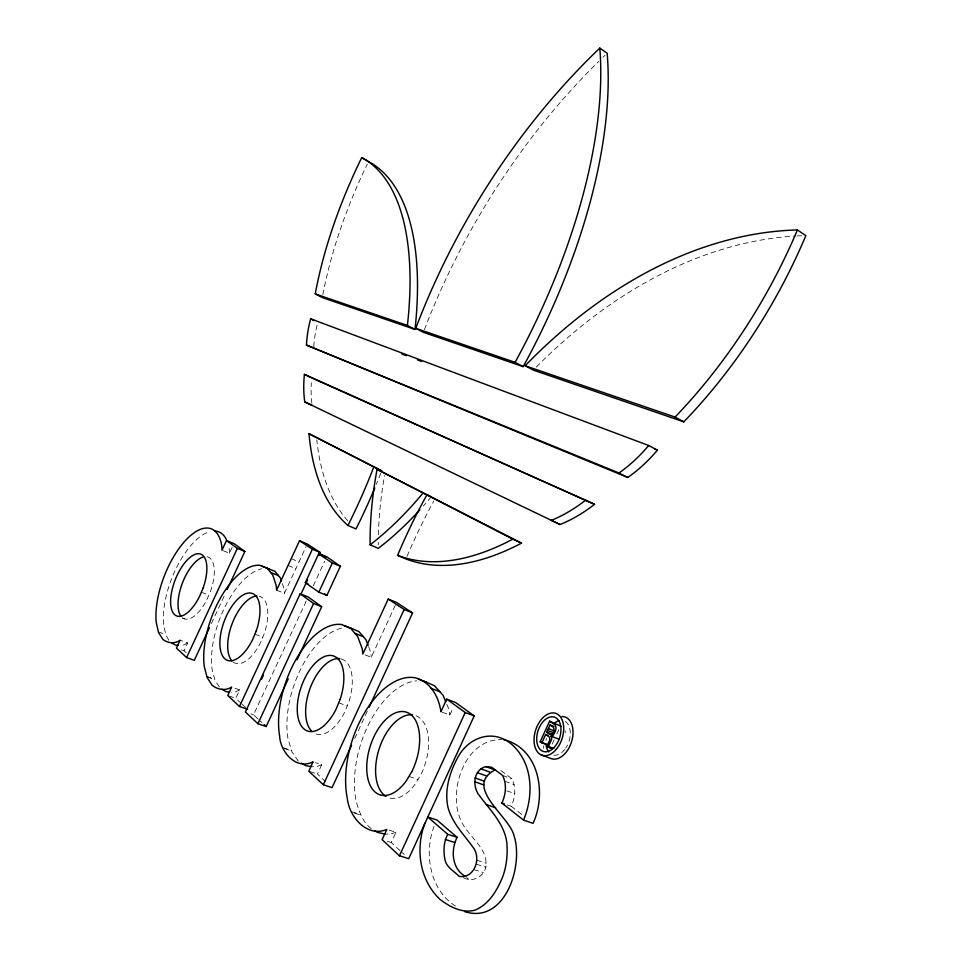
<?xml version="1.0" encoding="UTF-8"?>
<svg xmlns="http://www.w3.org/2000/svg" width="962" height="962" viewBox="0 0 962 962"><rect width="100%" height="100%" fill="white"/><g stroke="black" fill="none" stroke-linecap="round" stroke-linejoin="round"><path stroke-width="0.72" stroke-dasharray="4.81 3.61" d="M463.299 877.645C472.258 882.695 483.585 877.055 485.846 867.195C488.744 847.378 466.883 836.158 460.437 819.323C447.775 790.163 465.163 738.299 502.116 739.574M500.949 770.538L511.916 778.811C516.269 787.397 515.283 797.763 511.255 806.288L525.024 817.051M434.09 826.274C423.328 854.509 430.291 892.447 458.333 907.731M552.188 744.059L554.401 739.213M556.794 733.982L559.271 728.547M399.915 850.528L391.281 842.52L395.971 832.298L388.143 829.821M442.171 712.229L449.795 715.079L453.27 707.539M325.793 781.805L317.424 774.037L321.741 764.682L315.584 762.625M365.271 654.954L371.296 657.274L395.959 603.811M354.713 738.503L367.292 711.207M241.149 703.306L235.762 698.316L239.67 689.898L232.984 687.541M276.587 590.199L284.439 593.313L306.108 546.584M257.768 718.722L253.547 714.814L307.503 598.316M313.275 585.858L324.639 561.327M186.111 652.705L184.067 650.805L187.698 642.989L180.098 640.223M223.22 550.709L229.449 553.222L233.369 544.781M211.375 623.568L225.288 593.638M187.698 642.989L183.898 644.961L180.495 645.466M239.67 689.898L235.425 691.882L231.589 692.255M321.741 764.682L316.763 766.63L312.193 766.762M395.971 832.298L390.259 834.174L384.968 834.042M473.857 869.6L483.393 872.558M387.361 841.293L391.281 842.52M476.322 864.201L485.846 867.195M476.839 860.232L486.351 863.239M351.647 811.748L360.594 814.61M354.365 813.058L360.762 815.091M310.017 771.596L317.424 774.037M283.068 747.678L291.522 750.516M284.608 748.58L291.654 750.949M408.958 776.406L417.977 779.485M250.829 713.876L253.547 714.814M507.227 804.905L511.255 806.288M229.076 695.983L235.762 698.316M506.818 790.848L514.838 793.65M504.858 781.3L514.177 784.595M206.818 676.442L214.682 679.22M206.914 676.803L214.779 679.581M502.609 775.504L511.916 778.811M181.529 649.891L184.067 650.805M338.72 702.825L347.234 705.904M158.393 631.878L165.861 634.595M233.129 662.397L235.762 663.347A35.582 16.787 -69.5 0 0 260.486 642.688L264.117 633.994A35.582 16.787 -69.5 0 0 259.175 596.236M182.323 618.013L184.824 618.951M254.882 634.15L262.806 637.133M201.335 592.219L208.862 595.117M288.047 565.464L295.875 568.662M291.197 558.682L299.014 561.892M466.618 877.428L468.734 879.304M242.232 704.304L246.537 708.309M258.826 719.696L261.977 722.63M400.998 851.526L404.232 854.533M219.336 686.916L214.947 680.242L212.073 669.143A65.248 30.808 -69.5 0 1 224.928 606.962A65.248 30.808 -69.5 0 1 261.76 568.795M371.26 828.607C362.59 822.318 359.042 811.219 356.193 801.322A79.305 44.456 -72.5 0 1 368.879 723.821A79.305 44.456 -72.5 0 1 416.594 680.819M298.328 761.086L291.883 751.719L288.023 738.804A72.595 37.71 -70.9 0 1 301.202 668.061A72.595 37.71 -70.9 0 1 344.071 627.717M168.807 640.211L165.993 635.185L163.672 625.168A60.654 26.78 -68.7 0 1 176.431 567.82A60.654 26.78 -68.7 0 1 209.956 531.577M446.813 704.28L448.941 709.379L449.795 715.079M368.626 646.692L370.707 652.188L371.296 657.274M282.359 583.573L284.115 588.888L284.439 593.313M229.449 553.222L229.257 549.182A60.654 26.78 -68.7 0 0 228.667 546.139M347.835 520.875A302.597 157.588 -61.2 0 1 316.823 439.971M380.712 473.304A282.732 125 -66.2 0 1 376.298 484.355M424.434 329.617A495.562 314.899 -59.4 0 1 598.689 61.412M602.909 57.287A495.562 314.899 -59.4 0 1 605.038 55.255M407.034 556.349A431.758 288.504 -69.9 0 1 433.85 500.937M378.27 544.684A329.485 196.982 -62.8 0 1 378.27 542.243M378.391 534.872A329.485 196.982 -62.8 0 1 384.547 475.577M431.216 496.909A261.628 125.529 -63.7 0 1 423.4 505.964M311.892 403.331A121.452 58.55 -63.5 0 1 311.339 382.816M536.303 367.051A538.78 376.443 -72.1 0 1 795.466 236.039M796.945 235.955A538.78 376.443 -72.1 0 1 802.873 235.702M322.835 294.829A317.219 160.438 -60 0 1 367.316 164.093M313.792 346.633A90.777 42.556 -63.3 0 1 317.183 324.723M207.046 556.77A33.069 14.598 -68.7 0 1 210.57 591.077L207.155 599.146A33.069 14.598 -68.7 0 1 181.541 616.895M341.161 658.922A39.574 20.551 -70.9 0 1 348.677 702.392L344.685 712.096A39.574 20.551 -70.9 0 1 315.993 733.946M416.101 715.74A43.23 24.218 -72.5 0 1 420.791 774.831L415.163 784.15A43.23 24.218 -72.5 0 1 388.311 797.57M543.758 748.34A21.946 13.949 -72.3 0 1 543.41 745.839M565.175 721.416A17.965 11.412 -72.3 0 1 567.977 743.975M567.496 745.045A17.965 11.412 -72.3 0 1 565.776 748.027M564.922 749.23A17.965 11.412 -72.3 0 1 553.679 755.158M546.031 740.524A17.965 11.412 -72.3 0 1 546.308 738.263M565.199 730.879A5.916 3.764 -72.2 0 1 565.163 732.767"/><path stroke-width="1.44" d="M464.49 911.555C505.158 924.795 524.17 865.042 513.792 835.052C509.175 816.173 463.227 786.868 494.997 769.901L485.774 766.606C472.919 770.105 472.138 787.036 479.689 796.019C490.692 810.677 505.098 824.735 506.962 843.963C507.72 856.757 506.277 869.744 500.697 881.408C495.262 893.397 487.337 905.254 474.615 910.268C461.868 913.371 450.084 906.962 440.187 899.566C419.612 880.41 415.223 848.941 424.867 823.28M457.106 837.313L447.763 834.307L427.741 817.015L436.952 820.033L457.106 837.313C450.589 850.071 451.719 868.914 465.572 876.49M447.763 834.307C443.53 841.978 443.326 851.286 444.997 859.715C446.428 867.58 454.172 871.091 459.211 876.394C474.338 878.847 481.661 858.417 473.184 847.534C463.852 834.294 451.479 822.462 447.715 806.132C444.6 789.646 449.567 772.907 457.275 758.381C468.819 735.593 496.572 727.308 515.283 747.847C533.164 767.039 533.273 796.957 523.556 820.105L533.056 823.34C546.741 793.83 539.321 748.256 503.511 739.574M523.556 820.105L501.863 803.066C505.892 794.504 506.938 784.138 502.609 775.504L491.702 767.231L485.774 766.606M548.424 745.478L540.151 741.834L549.591 721.187L561.014 726.226M541.786 742.977L545.67 734.475L548.328 735.473M550.011 724.987L553.222 727.152A4.04 2.549 -72.1 0 1 553.451 732.046A4.04 2.549 -72.1 0 1 549.927 734.379L546.717 732.178L550.011 724.987L553.98 726.514M552.008 748.821L546.837 746.512L549.314 741.077A3.499 2.213 -72.4 0 0 548.869 736.676L545.67 734.475M548.003 747.33L551.238 740.247A3.367 2.128 -72.4 0 0 550.998 736.122A4.125 2.609 -72.1 0 0 553.366 735.04L555.122 731.757A5.94 3.752 -72.1 0 0 555.002 724.819L549.591 721.187M446.693 699.133L440.897 711.76C439.021 697.077 430.447 681.649 415.211 677.789A79.593 44.252 -72.4 0 0 363.131 715.259A79.593 44.252 -72.4 0 0 347.306 798.448C349.206 816.702 366.895 837.866 386.844 829.412L382.13 839.67L399.446 855.831L465.223 712.517L446.693 699.133L455.579 702.5L474.218 715.896L408.706 858.681L399.29 855.687M369.18 707.106L412.578 612.95L396.572 602.477L388.227 599.049L362.854 654.028L362.289 648.941L357.672 636.567L350.601 628.282L341.606 624.53A72.835 37.518 -70.8 0 0 295.442 660.425A72.835 37.518 -70.8 0 0 279.617 735.942C280.315 751.935 296.164 770.49 313.119 761.796L308.79 771.187L323.328 784.764L332.07 787.625L351.575 745.322M323.328 784.764L404.148 609.499L388.227 599.049M318.987 555.242L320.25 552.513L307.299 544.023L299.507 540.764L276.587 590.199L276.274 585.762L272.811 575.132L267.159 568.181L259.74 565.307A65.452 30.628 -69.4 0 0 219.829 599.158A65.452 30.628 -69.4 0 0 204.257 666.353L207.083 677.464L212.181 685.305C217.568 689.67 225.625 691.101 231.65 687.072L227.741 695.514L239.49 706.493L247.619 709.307M239.49 706.493L312.385 549.218L299.507 540.764M297.078 659.8L321.657 606.685L308.129 596.957L300.156 593.782L245.382 712L257.936 723.713L266.197 726.538L288.251 678.871M340.572 565.812L326.876 595.406L318.831 592.171L305.315 582.647L318.831 553.463L326.743 556.757L340.344 566.293L332.347 562.962L318.614 553.932L326.527 557.226M261.508 679.304L263.408 675.216M300.673 594.781L307.624 579.785M257.936 723.713L313.588 603.487L300.156 593.782M318.831 592.171L332.347 562.962M227.188 589.562L244.889 551.466L233.934 543.578L226.479 540.536L221.981 550.204L221.801 546.163A60.822 26.611 -68.6 0 0 183.694 542.496A60.822 26.611 -68.6 0 0 156.253 622.45L158.526 632.479L162.891 639.417C167.713 643.301 174.952 644.011 180.098 640.223L176.443 648.063L186.604 657.551L194.3 660.305L209.475 627.657M186.604 657.551L237.349 548.4L226.479 540.536M178.102 645.298L175.721 645.141L171.921 643.121M228.884 691.967L226.178 691.666L221.837 689.249M310.894 766.546L305.712 765.656L301.491 763.179M384.968 834.042L377.453 832.395L374.976 830.879M445.37 839.513L454.725 842.52M486.303 804.557L495.658 807.755M315.247 293.915L407.407 325.457L414.995 329.449A326.731 141.186 -66.4 0 0 368.542 161.58L361.736 157.6A318.254 159.548 -60 0 0 315.247 293.915L322.33 297.583L414.995 329.449M415.776 328.319L515.091 362.313L523.196 366.642A367.893 168.819 -62.7 0 0 607.154 53.223L599.795 48.1A497.631 313.732 -59.4 0 0 415.776 328.319L423.4 332.335L523.196 366.642M525.144 365.752L675.059 417.063L683.79 421.849A341.787 185.089 -59 0 0 805.831 235.618L797.402 229.942A541.257 375.42 -72 0 0 525.144 365.752L533.285 370.117L683.79 421.849M501.863 803.066L504.545 803.979M474.567 781.697L483.802 784.92M475.036 777.933L484.259 781.168M477.417 772.726L486.64 775.973M480.76 768.842L489.983 772.113M541.209 754.929L550.553 758.381A21.946 13.949 -72.3 0 0 571.885 740.632A21.946 13.949 -72.3 0 0 561.916 716.498M310.618 318.795L648.689 445.514L657.443 450.156A121.693 72.799 -61.7 0 1 627.753 477.477L306.469 345.093A91.041 42.304 -63.3 0 1 310.618 318.795L314.189 320.611M546.837 746.512L552.164 748.508M401.984 354.1L406.192 355.675M417.424 359.896L421.633 361.484M654.641 449.098L657.443 450.156M465.223 712.517L474.218 715.896M540.151 741.834L548.124 744.841M548.412 746.428L553.751 748.424M550.998 736.122L558.97 739.153M547.522 730.435L554.148 732.972M546.717 732.178L552.02 734.198M430.952 688.287L439.754 691.642M548.364 728.583L554.99 731.12M418.326 679.16L427.044 682.491M267.448 568.422L274.904 571.308L280.603 578.258L281.481 580.916M354.93 633.345L363.263 636.616M344.252 625.637L352.525 628.883M313.588 603.487L321.657 606.685M305.315 582.647L307.96 583.718M261.929 566.161L269.649 569.276M270.611 572.438L278.391 575.565M237.349 548.4L244.889 551.466M306.469 345.093L618.987 473.003L627.753 477.477M404.148 609.499L412.578 612.95M349.855 627.777L358.898 631.541L366.029 639.826L368.109 645.322M312.385 549.218L320.25 552.513M397.595 555.351L405.94 558.934A311.291 166.57 -60.9 0 0 521.512 543.121L426.948 494.708A433.621 287.554 -69.8 0 0 397.595 555.351A312.361 165.704 -60.9 0 0 512.83 539.141L521.512 543.121M512.83 539.141L377.056 469.336A330.748 196.104 -62.8 0 0 370.105 544.817L378.294 548.34A261.628 125.529 -63.7 0 0 419.889 509.836M309.006 433.706L381.661 470.839L309.006 433.706A303.619 156.746 -61.2 0 0 347.931 525.468L355.976 528.956A282.732 125 -66.2 0 0 374.783 488.023M423.917 681.132L434.523 685.774L443.085 695.37L445.743 701.731M560.016 524.506L304.774 401.9A121.813 58.201 -63.5 0 1 304.401 374.35L594.564 504.328A160.462 93.013 -62.3 0 1 560.016 524.506L551.286 520.358A161.051 92.58 -62.3 0 0 585.81 500.024M311.712 377.898L594.564 504.328M377.056 469.336L431.216 496.909M304.774 401.9L312.181 405.423M304.401 374.35L310.498 377.308M324.603 593.819L326.876 595.406M264.093 724.578L266.197 726.538M373.713 467.171A283.525 124.194 -66.2 0 1 347.931 525.468M599.795 48.1A368.975 167.785 -62.7 0 1 515.091 362.313M361.736 157.6A327.633 140.272 -66.4 0 1 407.407 325.457M422.991 493.133A262.434 124.771 -63.7 0 1 370.105 544.817M648.689 445.514A122.15 72.475 -61.7 0 1 618.987 473.003M797.402 229.942A343.001 184.163 -59 0 1 675.059 417.063M180.88 616.077A33.069 14.598 -68.7 0 1 182.203 583.585A33.069 14.598 -68.7 0 1 202.946 557.106M214.995 531.024A60.654 26.78 -68.7 0 1 226.407 539.598M231.998 660.942A35.582 16.787 -69.5 0 1 232.251 623.388A35.582 16.787 -69.5 0 1 256.938 596.043M311.411 730.916A39.574 20.551 -70.9 0 1 310.642 686.856A39.574 20.551 -70.9 0 1 339.851 658.657M386.015 796.428A43.23 24.218 -72.5 0 1 379.172 748.761A43.23 24.218 -72.5 0 1 412.433 714.826M548.617 751.887A17.965 11.412 -72.3 0 1 546.103 744.865M554.1 723.424A17.965 11.412 -72.3 0 1 559.295 720.598M340.163 699.302L336.159 709.042A39.707 20.442 -70.8 0 1 298.28 718.518A39.707 20.442 -70.8 0 1 323.689 656.902A39.707 20.442 -70.8 0 1 340.163 699.302M256.205 631L252.549 639.718A35.69 16.691 -69.4 0 1 220.478 650.011A35.69 16.691 -69.4 0 1 243.687 594.66A35.69 16.691 -69.4 0 1 256.205 631M203.054 588.179L199.627 596.272A33.165 14.502 -68.6 0 1 171.008 606.854A33.165 14.502 -68.6 0 1 192.785 555.459A33.165 14.502 -68.6 0 1 203.054 588.179M411.772 771.728L406.132 781.084A43.386 24.11 -72.4 0 1 366.811 770.634A43.386 24.11 -72.4 0 1 402.501 711.519A43.386 24.11 -72.4 0 1 411.772 771.728M556.349 749.242A22.042 13.901 -72.2 0 0 556.264 713.551A22.042 13.901 -72.2 0 0 534.03 740.103A22.042 13.901 -72.2 0 0 556.349 749.242M553.847 747.714A18.037 11.364 -72.2 0 0 555.916 717.82A18.037 11.364 -72.2 0 0 536.748 737.265A18.037 11.364 -72.2 0 0 553.847 747.714"/></g></svg>
